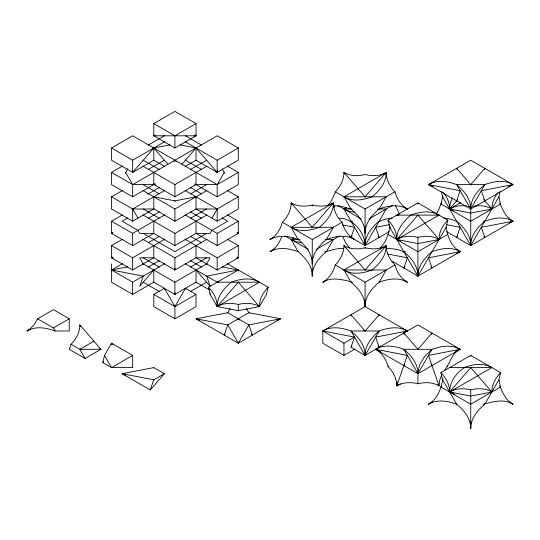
<?xml version="1.0" encoding="UTF-8"?>
<svg xmlns="http://www.w3.org/2000/svg" width="540" height="540" viewBox="0 0 540 540"><rect width="100%" height="100%" fill="white"/><g stroke="black" fill="none" stroke-linecap="round" stroke-linejoin="round"><path stroke-width="0.81" d="M79.826 324.898C79.934 332.276 76.14 339.107 71.098 344.257L70.267 346.795A53.467 43.652 0 0 1 69.275 349.299L85.111 358.445L100.96 349.299L79.826 324.898L80.352 326.423M111.476 344.709L111.524 343.197L132.651 355.394L132.651 367.598L111.524 367.598L102.796 362.556A79.441 64.861 0 0 0 103.174 361.199L104.477 355.394L111.524 343.197L112.603 344.453M217.222 170.897L217.175 172.402L196.04 160.205L196.04 148.001L180.198 144.956M194.717 183.89L217.175 196.803L238.302 184.606L238.302 172.402L217.175 184.606L132.651 135.803L111.524 148.001L111.524 160.205L132.651 172.402L132.712 171.038M142.999 264.283L143.215 263.898L139.698 257.803L153.785 257.803L174.913 270L174.967 268.637M111.524 263.898L111.524 282.197L132.651 294.401L153.785 282.197L174.913 294.401L174.967 293.031M227.374 263.689L268.164 287.24A79.441 64.861 0 0 0 267.779 288.596L266.476 294.401L259.436 306.599L238.302 310.669L217.175 306.599C217.013 296.541 223.938 288.293 231.262 282.197C240.199 278.903 250.803 277.027 259.436 282.197L217.175 306.599L210.128 294.401L208.825 288.596A79.441 64.861 0 0 0 208.447 287.24L238.302 270L238.302 271.06M293.834 237.944L291.128 239.504L298.175 251.701C305.498 257.789 312.424 266.038 312.262 276.102C312.1 266.038 319.025 257.789 326.349 251.701L333.389 239.504L325.107 239.504M349.421 236.554L365.087 245.599C364.986 238.046 368.955 231.1 374.166 225.882C378.365 220.178 385.56 218.903 392.162 218.086M354.888 349.09L343.96 355.401L322.826 343.197L322.826 331L365.087 306.599C364.925 296.541 371.851 288.293 379.175 282.197L386.215 270L343.913 269.973M400.424 241.218L396.785 239.504C396.617 229.439 403.549 221.191 410.873 215.102C419.803 211.808 430.414 209.932 439.04 215.102L396.785 239.504C396.887 232.126 393.093 225.295 388.051 220.144L417.913 202.905L447.775 220.144A79.441 64.861 0 0 0 447.39 221.501L446.087 227.3L417.913 276.102L392.026 261.158M386.613 248.488C393.896 248.71 402.476 249.359 407.599 255.137C413.37 260.577 418.034 267.921 417.913 276.102C417.751 266.038 424.676 257.789 432 251.701C440.937 248.407 451.541 246.53 460.175 251.701L417.913 276.102L389.738 227.3L388.436 221.501A79.441 64.861 0 0 0 388.051 220.144M377.278 348.982L375.651 349.299L417.913 373.694L432 349.299L403.826 349.299C394.889 346.005 384.284 344.129 375.651 349.299C382.09 352.89 386.113 359.593 388.051 366.538C393.093 371.689 396.887 378.52 396.785 385.898C403.117 382.118 410.927 381.989 417.913 383.778L418.001 371.648L419.837 364.257L424.615 356.609L432 349.299L440.276 346.896L447.39 346.052L454.7 346.977L460.175 349.299C451.204 353.363 450.212 363.92 444.407 370.521M441.382 191.457L442.564 196.803L470.738 245.599C470.576 235.541 477.502 227.293 484.826 221.204C493.763 217.91 504.367 216.034 513 221.204L470.738 245.599L446.627 231.68M470.738 428.598C470.576 418.534 477.502 410.285 484.826 404.197L498.913 379.796L500.216 373.997A79.441 64.861 0 0 1 500.6 372.634L470.738 355.394L440.883 372.634A79.441 64.861 0 0 1 441.261 373.997L442.564 379.796L456.651 404.197C463.975 410.285 470.9 418.534 470.738 428.598L470.738 389.873C463.752 388.085 455.942 388.213 449.611 391.993C449.719 384.622 445.925 377.791 440.883 372.634M397.116 381.881L396.785 385.898L400.424 383.792M127.811 168.588L125.435 173.279M443.664 218.086C450.265 218.903 457.461 220.178 461.666 225.882C466.87 231.1 470.839 238.046 470.738 245.599L498.913 196.803L500.094 191.457M326.349 239.504C335.286 236.21 345.89 234.333 354.524 239.504C348.077 235.906 344.061 229.21 342.117 222.264C337.075 217.107 333.281 210.276 333.389 202.905C327.058 206.685 319.248 206.813 312.262 205.025C305.276 206.813 297.466 206.685 291.128 202.905C291.236 210.276 287.442 217.107 282.4 222.264C280.456 229.21 276.44 235.906 270 239.504C278.633 234.333 289.238 236.21 298.175 239.504C305.498 245.592 312.424 253.841 312.262 263.898C312.1 253.841 319.025 245.592 326.349 239.504L333.389 227.3L291.128 227.3L298.175 239.504M379.175 209L386.215 196.803L343.96 196.803C352.586 201.974 363.197 200.097 372.127 196.803C379.451 190.715 386.383 182.466 386.215 172.402L343.96 196.803L351 209C358.324 215.096 365.249 223.344 365.087 233.401C364.925 223.344 371.851 215.096 379.175 209C388.112 205.706 398.716 203.83 407.349 209C400.91 205.409 396.887 198.707 394.949 191.761C389.907 186.611 386.113 179.779 386.215 172.402C379.883 176.182 372.074 176.317 365.087 174.528C358.101 176.317 350.291 176.182 343.96 172.402C344.034 178.868 341.145 185.024 336.967 189.83C333.254 194.576 332.539 201.494 327.47 205.517M379.175 282.197C388.112 278.903 398.716 277.027 407.349 282.197C400.91 278.606 396.887 271.904 394.949 264.965C389.907 259.808 386.113 252.976 386.215 245.599C379.883 249.379 372.074 249.514 365.087 247.725C358.101 249.514 350.291 249.379 343.96 245.599C344.061 252.976 340.268 259.808 335.225 264.965C333.281 271.904 329.265 278.606 322.826 282.197C332.06 276.338 343.062 279.916 352.661 282.197M390.177 226.537L388.436 233.105A79.441 64.861 0 0 1 388.051 234.461L385.135 241.745L380.302 248.218M334.847 205.2L333.963 207.657M164.126 288.934L164.349 288.299L174.913 306.599L174.913 318.803L196.04 306.599L196.04 294.401L185.112 288.09M185.476 239.504L185.699 238.869M150.262 389.961L153.785 379.796L164.349 373.7L153.785 367.598L122.087 373.7L150.262 389.961L164.349 373.7M332.849 204.464L333.389 202.905L291.128 227.3C299.761 232.477 310.372 230.6 319.302 227.3C326.626 221.211 333.551 212.963 333.389 202.905L312.262 227.3L291.128 202.905L291.674 204.464M385.675 173.968L386.215 172.402L365.087 196.803L343.96 172.402L344.5 173.968M417.913 373.694C418.075 363.636 411.149 355.388 403.826 349.299L417.913 373.694L460.175 349.299L417.913 324.898L365.087 355.394L351 347.267L354.524 337.095L322.826 331C331.459 325.829 342.063 327.706 351 331L379.175 331C388.112 327.706 398.716 325.829 407.349 331L403.704 332.721M385.675 247.165L386.215 245.599L343.96 270L351 282.197C358.324 288.293 365.249 296.541 365.087 306.599L407.349 331L375.651 337.095L379.175 347.267L378.088 346.012M378.736 316.001L379.175 314.732L365.087 331L363.629 330.156M456.651 200.867L460.175 190.701L428.476 184.606L470.738 160.205L513 184.606L470.738 209L428.476 184.606C437.11 179.429 447.714 181.305 456.651 184.606L484.826 184.606C493.763 181.305 504.367 179.429 513 184.606L508.14 186.725M484.387 169.607L484.826 168.338L470.738 184.606M431.561 334.3L432 333.031L417.913 349.299L403.826 333.031L404.264 334.3M281.597 236.932C279.524 242.96 275.636 248.535 270 251.701C278.633 246.53 289.238 248.407 298.175 251.701M37.577 318.796L34.094 324.763L29.747 329.157A24.597 20.088 0 0 1 27 331C35.633 325.829 46.238 327.706 55.175 331L69.262 331L69.262 318.796L53.413 309.65L37.577 318.796L53.413 327.949L55.175 331M441.626 375.03L439.742 380.126L439.04 385.898C432.709 382.118 424.899 381.989 417.913 383.778M452.311 197.903L450.34 203.107L449.611 209L453.249 210.722M217.613 171.639L217.175 172.402L196.04 148.001L194.717 148.716M217.175 196.803L217.175 184.606L224.215 172.402L222.143 168.817M211.889 218.153L217.175 209L238.302 196.803L238.302 209L217.175 221.204L196.04 209L174.913 221.204L153.34 208.494M174.913 318.803L153.785 306.599L153.785 294.401L174.913 306.599L185.476 288.299L185.699 288.934M153.562 367.976L153.785 367.598M210.128 294.401L210.573 293.639M227.522 313.079L230.175 308.475M346.66 207.441L343.96 209L365.087 245.599L386.215 209L377.514 209M396.34 215.865L396.785 215.102L399.222 214.637M443.002 196.04L441.261 202.601A79.441 64.861 0 0 1 440.883 203.965L439.115 208.872L436.597 213.529M443.002 379.033L441.261 385.594A79.441 64.861 0 0 1 440.883 386.957C438.939 393.903 434.923 400.599 428.476 404.197C437.11 399.026 447.714 400.903 456.651 404.197M498.029 192.584C494.282 197.201 491.812 202.993 491.873 209L470.738 213.071L449.564 208.973M132.212 171.639L132.651 172.402L153.785 148.001L170.039 144.875M173.833 161.453L174.913 160.205L176.236 161.73M181.96 164.268L196.04 148.007M208.447 287.24C213.489 292.397 217.282 299.221 217.175 306.599L238.302 282.197L259.436 306.599C259.328 299.221 263.122 292.397 268.164 287.24M225.302 333.815L224.215 335.063L227.738 324.898L248.873 312.701L280.564 318.796L238.302 343.197L196.04 318.796L227.738 312.701L248.873 324.898L280.564 318.796L276.925 320.517M237.222 320.051L238.302 318.796L239.389 320.051M352.087 236.216L351 237.472L354.524 227.3L342.333 224.957M447.775 220.144C442.733 225.295 438.939 232.126 439.04 239.504L417.913 243.567L396.785 239.504L417.913 215.102L439.088 239.476M457.738 199.618L449.611 209C449.671 202.993 447.194 197.201 443.448 192.584M404.912 266.719L403.826 267.968L407.349 257.803L387.842 254.05M351 347.267L352.087 346.012M457.738 236.216L456.651 237.472L460.175 227.3L446.357 224.647M403.826 365.567L404.912 364.311M397.865 384.649L396.785 385.898L407.349 355.394L375.651 349.299L380.518 351.419M102.796 362.556L103.673 361.604M441.761 203.013L440.883 203.965L470.738 221.204L500.6 203.965A79.441 64.861 0 0 1 500.216 202.601L498.913 196.803M441.761 386.006L440.883 386.957L470.738 404.197L500.6 386.957A79.441 64.861 0 0 1 500.216 385.594L498.913 379.796M500.6 372.634C495.558 377.791 491.764 384.622 491.873 391.993L470.738 396.063L449.611 391.993C449.651 381.672 456.766 372.114 465.277 367.058C470.306 365.398 475.571 364.122 480.904 364.385C482.369 364.203 493.499 366.599 491.144 368.017L449.611 391.993L454.471 394.112M153.785 123.606L174.913 111.402L196.04 123.606L196.04 135.803L174.913 148.001L153.785 135.803L153.785 123.606L174.913 135.803L196.04 123.606M155.115 135.034L153.785 135.803L196.04 135.803L194.717 135.034M148.318 145.058L164.349 135.803M154.994 183.904L132.651 196.803L111.524 184.606L111.524 172.402L122.452 166.091M111.524 148.001L132.651 160.205L164.714 141.696M132.604 170.897L132.651 172.402L153.785 160.205L153.785 148.001L152.462 148.001M148.318 169.459L164.349 160.205M217.175 221.204L217.175 209L196.04 209L196.04 196.803L174.913 200.867L153.785 196.803L153.785 209L132.651 221.204L111.524 209L111.524 196.803L122.452 190.492M111.524 172.402L132.651 184.606L217.175 135.803L238.302 148.001L238.302 160.205L217.175 172.402L217.175 160.205L238.302 148.001M185.112 166.516L196.04 160.205M147.589 194.279L159.246 187.549M190.579 169.459L206.611 160.205M221.967 217.876L227.732 221.204L211.889 230.351L210.128 233.401L196.04 233.401L174.913 245.599L153.785 233.401L132.651 245.599L111.524 233.401L111.524 221.204L122.452 214.893M132.651 221.204L132.651 209L164.714 190.492M142.85 166.091L174.913 184.599L206.975 166.091M127.859 217.876L122.101 221.204L137.936 230.351L139.698 233.401L153.785 233.401L153.785 221.204L154.994 221.832M112.732 232.767L111.524 233.401L112.732 232.7M153.34 184.093L174.913 196.803L196.04 184.606L217.175 184.606M148.318 218.255L159.246 211.95M190.579 193.86L206.611 184.606M153.785 245.599L153.785 257.803L132.651 270L111.524 257.803L111.524 245.599L122.452 239.294M132.651 245.599L132.651 233.401L164.714 214.893M142.85 190.492L174.913 209L206.975 190.492M113.15 258.113L111.524 257.803L112.732 257.101M148.318 242.656L159.246 236.345M190.579 218.255L206.611 209M164.714 263.689L132.651 282.197L111.524 270L122.452 263.689M132.651 270L132.651 257.803L164.714 239.294M142.85 214.893L174.913 233.401L206.975 214.893M27 331L30.645 328.894M148.318 267.057L159.246 260.746M206.611 233.401L174.913 251.694L143.215 233.401M53.413 327.949L69.262 318.796M142.85 239.294L174.913 257.803L206.975 239.294M185.112 214.893L217.175 233.401L238.302 221.204L238.302 233.401L217.175 245.599L196.04 233.401L196.04 221.204M174.859 268.637L174.913 270L196.04 257.803L210.128 257.803L206.611 263.898L206.827 264.283M190.579 267.057L206.611 257.803M153.785 294.401L164.714 288.09M142.85 263.689L174.913 282.197L206.975 263.689M185.112 239.294L217.175 257.803L238.302 245.599L238.302 257.803L217.175 270L196.04 257.803L196.04 245.599M93.913 341.165L79.826 349.299L71.098 344.257M174.859 293.031L174.913 294.401L196.04 282.197L196.04 270L210.128 286.268L206.611 276.102L238.302 270L222.048 266.875M270 239.504L273.645 237.398M190.579 291.458L206.611 282.197M174.913 306.599L196.04 294.401M270 251.701L274.86 248.893M364.601 197.087L365.749 196.425M282.4 222.264L312.262 239.504L342.117 222.264M335.225 191.761L365.087 209L394.949 191.761M132.651 355.394L111.524 367.598L104.477 355.394M316.096 249.487L339.552 235.946M368.921 218.99L392.377 205.443M339.201 218.201C353.275 218.646 364.635 231.937 365.087 245.599L389.198 231.68M322.826 282.197L326.471 280.098M460.573 202.675L449.611 209C454.781 205.949 461.038 205.193 466.904 206.132M335.225 264.965L365.087 282.197L394.949 264.965M446.087 227.3L447.39 233.105A79.441 64.861 0 0 0 447.775 234.461L417.913 251.701L388.051 234.461M324.452 330.683L322.826 331L343.96 343.197L354.888 336.886M388.051 366.538L388.935 366.026M449.942 391.804L449.611 391.993L470.738 367.598L491.873 391.993C485.534 388.213 477.725 388.085 470.738 389.873M428.476 404.197L432.121 402.091M155.115 183.89L153.785 184.606L132.651 184.606L125.611 172.402M217.175 306.599C223.506 302.819 231.316 302.69 238.302 304.479C245.288 302.69 253.098 302.819 259.436 306.599L257.978 305.755M437.717 215.818L439.04 215.102L436.401 214.596M396.785 239.504C403.117 235.724 410.927 235.595 417.913 237.384C424.899 235.595 432.709 235.724 439.04 239.504L437.387 239.504M111.524 257.803L112.732 257.168M237.094 270.635L238.302 270M499.716 203.013C502.814 209.716 505.805 217.586 513 221.204L509.355 222.919M447.775 234.461C449.719 241.407 453.735 248.103 460.175 251.701L456.53 253.422M458.548 348.982L460.175 349.299L455.315 351.419M194.724 184.856L196.04 184.606L196.04 172.402M430.103 184.288L428.476 184.606L433.343 186.725M112.732 270.635L111.524 270L127.778 266.875M389.468 224.647L375.651 227.3L379.175 237.472L378.088 236.216M236.682 258.113L238.302 257.803L237.094 257.101M509.355 219.098L513 221.204L481.302 227.3L484.826 237.472L483.745 236.216M185.112 263.689L217.175 282.197L218.801 281.887M456.53 249.601L460.175 251.701L428.476 257.803L432 267.968L430.913 266.719M460.175 349.299L428.476 355.394L439.04 385.898L437.96 384.649M451.231 367.281L449.611 367.598L491.873 367.598L490.55 367.342M473.283 206.341C479.554 205.092 486.351 205.781 491.913 208.973L483.745 199.618M333.788 205.794L340.976 206.267L351 209M194.387 196.803L196.04 196.803M111.524 196.803L132.651 209L153.785 209M352.087 209L343.96 209L349.427 211.322L354.922 212.213M439.04 215.102L396.785 215.102L398.115 215.818M351 221.204L352.661 221.204M483.172 221.204L484.826 221.204M300.071 239.504L291.128 239.504L296.602 241.819L302.096 242.71M324.689 251.701C330.919 250.796 337.034 247.826 343.562 248.488M403.826 251.701L405.486 251.701M217.175 282.197L259.436 282.197L258.113 281.947M483.172 404.197C492.764 401.915 503.766 398.338 513 404.197C505.805 400.579 502.814 392.708 499.716 386.006M511.373 184.288L513 184.606L481.302 190.701L484.826 200.867M511.373 220.887L513 221.204M155.405 184.916L153.785 184.606L153.785 172.402M458.548 251.39L460.175 251.701M111.524 270L143.215 276.102L139.698 286.268L153.785 270L153.785 282.197M405.722 330.683L407.349 331M153.785 379.796L122.087 373.7L125.732 375.415M468.2 206.341L469.476 206.597M199.685 320.517L196.04 318.796L227.738 324.898L238.302 343.197L248.873 324.898L252.389 335.063L251.309 333.815M194.832 135.169L196.04 135.803M343.96 270C352.586 275.171 363.197 273.294 372.127 270C379.451 263.912 386.383 255.663 386.215 245.599L365.087 270L343.96 245.599L344.5 247.165M237.094 232.767L238.302 233.401A24.597 20.088 0 0 1 237.344 232.814M153.785 196.803L154.994 197.438M237.094 257.168L238.302 257.803M322.826 331L324.041 331.634M155.115 148.716L153.785 148.007L167.873 164.268M403.704 206.901L407.349 209M337.797 205.443L361.253 218.99M185.476 135.803L201.508 145.058M185.112 141.696L217.175 160.205M227.374 166.091L238.302 172.402M403.704 280.098L407.349 282.197M185.476 160.205L201.508 169.459M227.374 190.492L238.302 196.803M153.785 160.205L164.714 166.516M284.972 235.946L308.428 249.487M143.215 160.205L159.246 169.459M190.579 187.549L201.508 193.86M185.112 190.492L217.175 209M227.374 214.893L238.302 221.204M237.094 232.7L238.302 233.401M143.215 184.606L159.246 193.86M190.579 211.95L201.508 218.255M227.374 239.294L238.302 245.599M446.89 366.026L447.775 366.538M509.355 402.091L513 404.197M143.215 209L159.246 218.255M190.579 236.345L201.508 242.656M190.579 260.746L201.508 267.057M111.524 221.204L132.651 233.401M196.04 282.197L209.162 289.771M143.215 257.803L159.246 267.057M111.524 245.599L132.651 257.803M143.215 282.197L159.246 291.458M99.515 348.469L100.96 349.299L79.826 349.299L85.111 358.445M349.873 248.218L345.695 242.899L342.927 236.932M471.177 185.112L456.651 168.338L457.09 169.607M430.913 364.311L432 365.567M365.087 331L351 314.732L351.439 316.001M132.212 367.092L132.651 367.598M399.229 213.529L395.327 205.2M246.429 308.475L249.089 313.079M132.651 209L137.936 218.153M164.126 238.869L164.349 239.504M224.39 173.279L224.215 172.402M470.738 208.791L470.738 245.599M470.738 355.394L470.738 356.454M417.913 202.905L417.913 203.958M417.913 237.384L417.913 276.102M365.087 209L365.087 245.599M365.087 247.725L365.087 248.738M365.087 282.197L365.087 306.599M343.96 343.197L343.96 355.401M312.262 205.025L312.262 206.037M312.262 239.504L312.262 276.102M238.302 304.479L238.302 310.669M217.175 233.401L217.175 245.599M217.175 257.803L217.175 270M174.913 135.803L174.913 148.001M174.913 184.599L174.913 196.803M174.913 200.867L174.913 201.839M174.913 209L174.913 221.204M174.913 233.401L174.913 245.599M174.913 257.803L174.913 270M174.913 282.197L174.913 294.401M132.651 160.205L132.651 172.402M132.651 184.606L132.651 196.803M132.651 282.197L132.651 294.401M112.482 232.814A24.597 20.088 0 0 1 111.524 233.401M365.175 353.349L365.087 355.394L351 331C358.324 337.088 365.249 345.337 365.087 355.394L379.175 331C372.391 336.724 365.863 344.088 365.175 353.349M470.826 206.955L470.738 209L456.651 184.606C463.975 190.694 470.9 198.943 470.738 209L484.826 184.606C478.042 190.323 471.514 197.694 470.826 206.955"/></g></svg>
